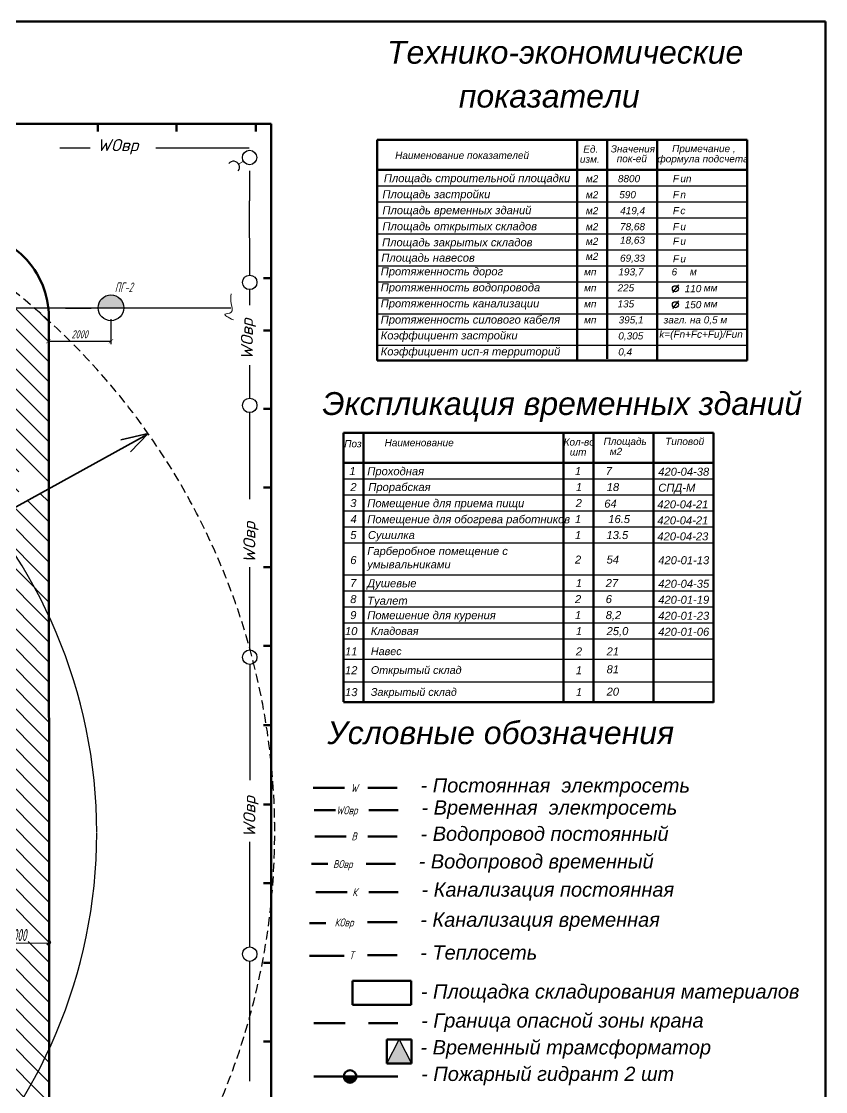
# Model space of a CAD drawing. Header units: millimetres. Extents: x -1464 to 2476, y -104 to 849.
# Drawn here: x -929.7 to -648.1, y 293.8 to 668.2 of the extents above; entities that cross this region are included whole.
import ezdxf

# ---------------------------------------------------------------- set-up
doc = ezdxf.new("R2010")
doc.units = ezdxf.units.MM
doc.linetypes.add('HIDDEN2', pattern=[4.762499999999999, 3.175, -1.5875])
for name, color, linetype, lineweight in [('0.25', 7, 'Continuous', 25), ('0.3', 7, 'Continuous', 30), ('0.35', 7, 'Continuous', 35), ('0.5', 7, 'Continuous', 50), ('0.7', 7, 'Continuous', 70), ('0.8', 7, 'Continuous', 80), ('035', 7, 'Continuous', 35), ('Линия 0.3', 7, 'Continuous', 30), ('Основная', 7, 'Continuous', 30), ('Размеры', 7, 'Continuous', 20), ('стены', 7, 'Continuous', 70), ('Текст', 7, 'Continuous', 0)]:
    doc.layers.add(name, color=color, linetype=linetype, lineweight=lineweight)
doc.layers.add('рамка', color=7, linetype='Continuous')
doc.layers.add('штриховка', color=7, linetype='Continuous')
doc.styles.add('2.8', font='txt.shx', dxfattribs={"width": 0.6, "oblique": 15, "height": 2.8})
doc.styles.add('3.0', font='', dxfattribs={"width": 0.7, "oblique": 10, "height": 3.5})
doc.styles.add('Arial', font='')
doc.styles.add('Gost 4mm-1', font='', dxfattribs={"oblique": 15, "height": 4})
doc.styles.add('мой', font='txt.shx', dxfattribs={"width": 0.6, "oblique": 15, "height": 3.5})
doc.styles.get('3.0').set_extended_font_data('GOST type A')
doc.styles.get('Arial').set_extended_font_data('Arial', italic=True)
doc.styles.get('Gost 4mm-1').set_extended_font_data('GOST type A')
doc.dimstyles.new('1   200', dxfattribs={"dimtxt": 2.8, "dimasz": 1.5, "dimexe": 1, "dimexo": 4, "dimgap": 1, "dimtad": 1, "dimdec": 0, "dimlfac": 200, "dimtxsty": '2.8', "dimblk": 'ARCHTICK', "dimcen": 3, "dimclrd": 256, "dimclre": 256, "dimclrt": 256, "dimadec": 0, "dimazin": 0, "dimtfac": 1, "dimtdec": 0, "dimtmove": 0, "dimatfit": 3, "dimfxl": 1, "dimlwd": 25, "dimlwe": -1, "dimarcsym": 0})

# ---------------------------------------------------------------- blocks, each defined once
blk = doc.blocks.new('_ArchTick')
at = {"layer": 'Размеры', "color": 0, "lineweight": 0, "const_width": 0.15}
blk.add_lwpolyline([(-0.5, -0.5), (0.5, 0.5)], dxfattribs=at)
blk = doc.blocks.new('*D132')
at = {"layer": '0.25', "transparency": 16777216}
for p, q in [((-920.2181865213439, 563.9304305432639), (-920.2181865213439, 555.3036072018298)), ((-898.2998701138222, 563.9777945409398), (-898.2998701138222, 555.3036072018298))]:
    blk.add_line(p, q, dxfattribs=at)
at = {"layer": '0.25', "lineweight": 25, "transparency": 16777216}
blk.add_line((-920.2181865213439, 556.3036072018298), (-898.2998701138222, 556.3036072018298), dxfattribs=at)
at = {"layer": 'Defpoints', "color": 0, "lineweight": 13, "transparency": 16777216}
for p in [(-920.2181865213439, 567.9304305432639), (-898.2998701138222, 567.9777945409398), (-898.2998701138222, 556.3036072018298)]:
    blk.add_point(p, dxfattribs=at)
at = {"layer": '0.25', "lineweight": 25, "transparency": 16777216, "xscale": 1.5, "yscale": 1.5, "zscale": 1.5, "rotation": 180}
blk.add_blockref('_ArchTick', (-920.2181865213439, 556.3036072018298), dxfattribs=at)
at = {"layer": '0.25', "lineweight": 25, "transparency": 16777216, "xscale": 1.5, "yscale": 1.5, "zscale": 1.5}
blk.add_blockref('_ArchTick', (-898.2998701138222, 556.3036072018298), dxfattribs=at)
at = {"layer": '0.25', "lineweight": 13, "transparency": 16777216, "insert": (-909.259028317583, 558.7036072018298), "char_height": 2.8, "attachment_point": 5, "style": '2.8'}
blk.add_mtext('2000', dxfattribs=at)

msp = doc.modelspace()

# ---------------------------------------------------------------- hatches: boundary and pattern name
at = {"layer": '0.25', "lineweight": 13}
h = msp.add_hatch(dxfattribs=at)
h.set_pattern_fill('JIS_WOOD', color=256, scale=7, angle=90, style=0)
h.set_pattern_definition([(135, (0, 0), (-3.49999999412689, -3.49999999412689), [])])
edge = h.paths.add_edge_path()
edge.add_line((-930.5418832230195, 567.9304954814595), (-953.7832744024261, 567.9304954814595))
edge.add_arc((-971.0476336372647, 543.3959912025782), 30.00000000000001, 0, 54.86684137807322, ccw=False)
edge.add_line((-941.0476336372647, 543.3959912025782), (-941.0476336372649, 527.1523790686562))
edge.add_arc((-1083.186183119337, 384.1866742610557), 201.6000000000036, 40.78516742786161, 45.166228232205185, ccw=False)
edge.add_line((-930.5418832230196, 515.8767563066089), (-930.5418832230195, 567.9304954814595))
edge = h.paths.add_edge_path()
edge.add_arc((-1083.174995358217, 384.3412301946431), 242.2009439293856, 47.65678898775207, 49.28854261272961)
edge.add_line((-925.1994310714188, 567.9304954814595), (-930.5418832230195, 567.9304954814595))
edge.add_line((-930.5418832230195, 567.9304954814595), (-930.5418832230197, 515.8767563066094))
edge.add_arc((-1083.186183119341, 384.1866742610553), 201.6000000000074, 36.50637927231122, 40.78516742786098, ccw=False)
edge.add_line((-921.1419924180145, 504.1209907011593), (-920.0360090377181, 504.7298373046217))
edge.add_line((-920.0360090377181, 504.7298373046217), (-920.0356733614519, 563.3575949737358))
edge = h.paths.add_edge_path()
edge.add_arc((-1083.186183119333, 384.1866742610579), 201.5999999999992, 40.78516742786181, 45.16622823220539)
edge.add_line((-941.0476336372647, 527.1523790686558), (-941.0476336372648, 494.5464487033231))
edge.add_arc((-1083.257837072244, 384.2382048584408), 179.9768057866354, 37.40925174742961, 37.799673688304324, ccw=False)
edge.add_line((-940.2992843006563, 493.5748538404421), (-930.5418832230196, 498.9463274182344))
edge.add_line((-930.5418832230196, 498.9463274182344), (-930.5418832230196, 515.8767563066089))
edge = h.paths.add_edge_path()
edge.add_arc((-1083.186183119338, 384.1866742610606), 201.6000000000013, 35.97468691282895, 36.50637927231053)
edge.add_line((-921.1419924180145, 504.1209907011593), (-930.5418832230196, 498.9463274182344))
edge.add_line((-930.5418832230196, 498.9463274182344), (-930.5418832230196, 479.472064703989))
edge.add_arc((-1083.257837072242, 384.2382048584526), 179.9768057866264, 24.919131920499183, 31.947716469033708, ccw=False)
edge.add_line((-920.0362647434131, 460.069392028785), (-920.0360211628557, 502.6121134773633))
edge = h.paths.add_edge_path()
edge.add_line((-930.5418832230196, 498.9463274182344), (-940.2992843006564, 493.5748538404422))
edge.add_arc((-1083.257837072243, 384.2382048584511), 179.9768057866279, 31.947716469033878, 37.40925174742739, ccw=False)
edge.add_line((-930.5418832230196, 479.4720647039888), (-930.5418832230196, 498.9463274182344))
edge = h.paths.add_edge_path()
edge.add_arc((-1083.257837072242, 384.2382048584533), 179.9768057866257, 31.94771646903354, 37.40925174742698)
edge.add_line((-940.2992843006562, 493.5748538404421), (-941.0476336372647, 493.1628856681218))
edge.add_line((-941.0476336372647, 493.1628856681218), (-941.0476336372645, 428.3268022007363))
edge.add_line((-941.0476336372645, 428.3268022007363), (-930.5418832230196, 430.2195480873058))
edge.add_line((-930.5418832230196, 430.2195480873058), (-930.5418832230196, 479.4720647039888))
edge = h.paths.add_edge_path()
edge.add_arc((-1083.257837072241, 384.2382048584532), 179.9768057866256, 24.91913192049903, 31.94771646903364)
edge.add_line((-930.5418832230196, 479.472064703989), (-930.5418832230196, 430.2195480873058))
edge.add_line((-930.5418832230196, 430.2195480873058), (-920.0364248135287, 432.1122413654681))
edge.add_line((-920.0364248135287, 432.1122413654681), (-920.0362647434131, 460.0693920287849))
h.paths.add_polyline_path([(-930.5418832230196, 430.2195480873058), (-941.0476336372645, 428.3268022007363), (-941.0476336372644, 345.6934090183972), (-930.5418832230197, 345.6934090183972)])
h.paths.add_polyline_path([(-920.0364248135287, 432.1122413654681), (-930.5418832230196, 430.2195480873058), (-930.5418832230197, 345.6934090183972), (-920.075318844609, 345.6934090183972), (-920.0369194260014, 345.7253766637882)])
edge = h.paths.add_edge_path()
edge.add_line((-920.0369196090338, 345.6934090183972), (-930.5418832230197, 345.6934090183972))
edge.add_line((-930.5418832230197, 345.6934090183972), (-930.5418832230197, 296.9069436279795))
edge.add_arc((-1002.541883125628, 296.9031986743095), 72.00000000000206, -6.886347507409084, 0.0029801394425135186, ccw=False)
edge.add_arc((-1083.257837072243, 384.3321468351404), 179.9768057866274, 327.7411415037336, 335.0802123859817)
edge.add_line((-920.0371325670257, 308.4990917603378), (-920.0369196090338, 345.6934090183972))
edge = h.paths.add_edge_path()
edge.add_arc((-1083.257837072241, 384.3321468351408), 179.9768057866264, 327.7411415037334, 335.0802123859813, ccw=False)
edge.add_arc((-1002.541883125626, 296.903198674309), 72.00000000000016, 272.31383804763817, 353.11365249259137, ccw=False)
edge.add_arc((-1083.257837072241, 384.3321468351403), 179.9768057866258, 289.2390218209592, 297.68634903649604, ccw=False)
edge.add_line((-1023.953725388171, 214.4066544612173), (-992.0344178212878, 214.4056311304991))
edge.add_arc((-992.0378627934351, 286.4056310480836), 72, 270.0027414217313, 281.8989281951013)
edge.add_arc((-971.006902945889, 186.5973211340749), 29.99999999999955, 90.23770640021479, 101.89892819509532, ccw=False)
edge.add_arc((-971.0069029458849, 186.5973211340755), 29.99999999999893, 3.107737617667283, 90.23770640022258, ccw=False)
edge.add_line((-941.0510222045525, 188.2237309874048), (-919.9347562035688, 205.4168842799021))
edge.add_line((-919.9347562035688, 205.4168842799021), (-919.944802362325, 241.1782148772396))
edge.add_line((-919.944802362325, 241.1782148772396), (-920.0373772755368, 265.759366803095))
edge.add_line((-920.0373772755368, 265.759366803095), (-920.0371325670257, 308.4990917603377))
edge = h.paths.add_edge_path(flags=17)
edge.add_arc((-1083.257837072241, 384.3321468351407), 179.9768057866264, 297.68634903649615, 327.7411415037333, ccw=False)
edge.add_arc((-1002.541883125626, 296.9031986743089), 71.9999999999999, 272.3138380476384, 353.1136524925911)
edge = h.paths.add_edge_path()
edge.add_arc((-1002.541883125627, 296.9031986743083), 71.99999999999945, 270.00076098040836, 272.31383804763846, ccw=False)
edge.add_line((-1002.540926849442, 224.9031986806593), (-1199.940502559403, 224.906596917724))
edge.add_arc((-1116.283022540331, 384.2877310681735), 180.0025552213773, 242.3054916884068, 250.6900110474353)
edge.add_line((-1175.806074907601, 214.4115228366846), (-1023.953725388171, 214.4066544612173))
edge.add_arc((-1083.257837072242, 384.3321468351426), 179.9768057866283, 289.2390218209594, 297.686349036496)
edge = h.paths.add_edge_path()
edge.add_arc((-1195.354066791047, 307.4124460227008), 71.99999999999955, 233.4995369041617, 242.7503823904077, ccw=False)
edge.add_line((-1238.181775234934, 249.535098213343), (-1248.9587718353, 239.2926607523817))
edge.add_line((-1248.9587718353, 239.2926607523817), (-1245.530155481377, 236.8223666873958))
edge.add_arc((-1205.858086784566, 296.9066987991495), 72.00000000000017, 236.5642902643385, 269.9992390079921)
edge.add_line((-1205.859043075326, 224.9066988054999), (-1199.940502559403, 224.9065969177239))
edge.add_arc((-1116.283022540331, 384.2877310681729), 180.0025552213768, 231.5067864018125, 242.3054916884068, ccw=False)
h.paths.add_polyline_path([(-939.8446439386424, 345.4086401310439), (-927.3846439386425, 345.4086401310439), (-926.2794094465664, 351.6767364123695), (-938.7394094465664, 351.6767364123695)])
edge = h.paths.add_edge_path()
edge.add_line((-1013.309538998614, 235.4124461051168), (-1164.181288596875, 235.4124461051167))
edge.add_line((-1164.181288596875, 235.4124461051167), (-1195.36440170311, 235.4124467644401))
edge.add_arc((-1195.354066791047, 307.4124460227018), 72.00000000000065, 242.7503823904073, 269.99177573826483, ccw=False)
edge.add_arc((-1116.283022540331, 384.2877310681724), 180.0025552213763, 231.5067864018122, 242.3054916884067)
edge.add_line((-1199.940502559403, 224.906596917724), (-1002.54092684918, 224.9031986806593))
edge.add_arc((-1002.541883125623, 296.9031986743704), 72.00000000006152, 270.000760980615, 272.3138380476337)
edge.add_arc((-1083.257837072242, 384.3321468351424), 179.9768057866283, 297.686349036496, 327.7411415037331)
edge.add_arc((-1002.541883125628, 296.9031986743074), 72.0000000000019, 353.1136524925927, 360.0029801391995)
edge.add_line((-930.5418832230198, 296.906943627672), (-930.5418832230197, 345.6934090183972))
edge.add_line((-930.5418832230197, 345.6934090183972), (-941.0476336372644, 345.6934090183972))
edge.add_line((-941.0476336372644, 345.6934090183972), (-941.0476336372644, 307.4186386593125))
edge.add_arc((-1013.047992175336, 307.4123298735703), 72.00035881446419, -90.20813176938879, 0.005020347161405425, ccw=False)
at = {"layer": '0.5', "lineweight": 30}
msp.add_hatch(color=5, dxfattribs=at).paths.add_polyline_path([(-893.8015574724207, 567.9777945409396, 1), (-902.7981827552237, 567.9777945409396)])
at = {"layer": 'стены', "linetype": 'Continuous', "lineweight": 70}
msp.add_hatch(color=7, dxfattribs=at).paths.add_polyline_path([(-816.7775790289654, 299.047337859489, 1), (-812.3889441709644, 299.047337859489)])
at = {"layer": 'штриховка', "linetype": 'Continuous', "lineweight": 30}
msp.add_hatch(color=7, dxfattribs=at).paths.add_polyline_path([(-797.404127079353, 312.0136629976684), (-801.7608445738986, 303.608060507485), (-793.0474095848069, 303.608060507485)])

# ---------------------------------------------------------------- linework, layer by layer
at = {"layer": '0.25', "color": 7, "linetype": 'Continuous', "lineweight": 30}
for p, q in [((-699.6332892532325, 576.0573860915101), (-701.7484859817062, 573.3408824146916)), ((-699.6332892532325, 570.4573860915102), (-701.7484859817062, 567.7408824146914))]:
    msp.add_line(p, q, dxfattribs=at)
at = {"layer": '0.25', "color": 5, "lineweight": 30}
msp.add_line((-1306.532696968366, 567.9300376230235), (-856.3717244885629, 567.9304954814595), dxfattribs=at)
at = {"layer": '0.25', "lineweight": 20}
msp.add_line((-941.3667059461173, 345.6934090183972), (-919.350357392146, 345.6934090183972), dxfattribs=at)
at = {"layer": '0.25', "lineweight": 35}
msp.add_line((-920.7359920447789, 345.1433963528884), (-919.3271260001884, 346.3162820826726), dxfattribs=at)
at = {"layer": '0.25', "color": 7, "linetype": 'Continuous', "lineweight": 30}
for centre in [(-700.6908876176324, 574.6486184096852), (-700.6908876176324, 569.0486184096851)]:
    msp.add_circle(centre, 1.059567820839584, dxfattribs=at)
at = {"layer": '0.25', "lineweight": 50}
msp.add_arc((-950.0356660984557, 564.6262042089284), 30, 359.9996719500438, 90.01637507376999, dxfattribs=at)
at = {"layer": '0.25', "color": 5, "lineweight": 13}
msp.add_spline([(-856.1932341156125, 572.8990440515665), (-856.1932341156125, 569.4159082940794), (-856.1932341156125, 566.4077464545455), (-858.3329724965006, 565.7744478972747), (-855.400734806034, 563.7162317911464)], degree=3, dxfattribs=at)
at = {"layer": '0.3', "linetype": 'HIDDEN2'}
msp.add_arc((-1083.174995358218, 384.3412301946441), 242.2009439293858, 269.997353389775, 60.49663262688887, dxfattribs=at)
at = {"layer": '0.3'}
for centre, start, end in [((-1083.257837072241, 384.2382048584518), 0.04463507501129444, 90.00740128491721), ((-1083.257837072241, 384.3321468351405), 269.9925987150828, 359.9553649249826)]:
    msp.add_arc(centre, 179.9768057866262, start, end, dxfattribs=at)
at = {"layer": '0.35', "lineweight": 35}
for p, q in [((-1115.965129640361, 396.8703687777736), (-885.6149811895814, 523.6786988032518)), ((-885.2878514612518, 524.0308798557746), (-894.8069285305713, 521.7836553496177)), ((-885.2878514612518, 524.0308798557746), (-891.4556294594547, 517.6361802584443))]:
    msp.add_line(p, q, dxfattribs=at)
at = {"layer": '0.5', "lineweight": 70}
for p, q in [((-842.2223623405624, 632.2991191909648), (-842.2223623405624, 605.4756042047259)), ((-842.2223623405624, 605.4756042047259), (-842.2097151530234, 140.94562867887))]:
    msp.add_line(p, q, dxfattribs=at)
at = {"layer": '0.5'}
msp.add_line((-842.2223623405624, 584.3967770824222), (-842.2223623405624, 552.4542049389834), dxfattribs=at)
at = {"layer": '0.5', "color": 5, "lineweight": 30}
msp.add_line((-914.2248432147796, 567.9119714266346), (-905.2282179319766, 567.9119714266346), dxfattribs=at)
at = {"layer": '0.5', "lineweight": 50}
msp.add_line((-919.9166386513984, 140.9237990635594), (-920.0356660989474, 564.6260324423729), dxfattribs=at)
at = {"layer": '0.5', "color": 1, "linetype": 'Continuous'}
for p, q in [((-827.4639690791028, 399.9825908632199), (-816.5748417884813, 399.9825908632199)), ((-808.3366035073766, 399.9825908632199), (-798.0363438343866, 399.9825908632199)), ((-827.1327482305915, 392.2286872657307), (-819.648811948158, 392.2286872657307)), ((-808.0053826588653, 392.2286872657307), (-797.7051229858753, 392.2286872657307))]:
    msp.add_line(p, q, dxfattribs=at)
at = {"layer": '0.5', "color": 5, "linetype": 'Continuous'}
for p, q in [((-826.8751014611455, 383.0550551461851), (-815.9859741705241, 383.0550551461851)), ((-808.3366035073766, 383.0550551461851), (-798.0363438343866, 383.0550551461851)), ((-828.1264048045232, 373.3986746504201), (-822.4228575746258, 373.3986746504201)), ((-808.999039232797, 373.3986746504201), (-798.698779559807, 373.3986746504201))]:
    msp.add_line(p, q, dxfattribs=at)
at = {"layer": '0.5', "color": 2, "linetype": 'Continuous'}
for p, q in [((-826.5438865842364, 363.5261513586271), (-815.6547592936149, 363.5261513586271)), ((-808.0053886304675, 363.5261513586271), (-797.7051289574774, 363.5261513586271)), ((-828.8218136648347, 352.7386299682937), (-823.1182664349374, 352.7386299682937)), ((-808.4372528020083, 352.9973448541265), (-798.1369931290183, 352.9973448541265))]:
    msp.add_line(p, q, dxfattribs=at)
at = {"layer": '0.5', "color": 27, "linetype": 'Continuous', "true_color": 0x834a26}
for p, q in [((-828.8218136648347, 341.2464933007683), (-816.6740315298375, 341.2464933007683)), ((-808.4372528020083, 341.5052081866012), (-798.1369931290183, 341.5052081866012))]:
    msp.add_line(p, q, dxfattribs=at)
at = {"layer": '0.5', "color": 7, "linetype": 'Continuous'}
for p, q in [((-813.7256247501871, 324.0921312301073), (-813.7256247501871, 332.4977337202906)), ((-813.7256247501871, 332.4977337202906), (-793.1599970348732, 332.4977337202906)), ((-793.1599970348732, 332.4977337202906), (-793.1599970348732, 324.0921312301073)), ((-793.1599970348732, 324.0921312301073), (-813.7256247501871, 324.0921312301073)), ((-827.2567168569803, 299.047337859489), (-808.1293512852542, 299.047337859489)), ((-808.1293512852542, 299.047337859489), (-797.8290916122642, 299.047337859489))]:
    msp.add_line(p, q, dxfattribs=at)
at = {"layer": '0.5', "color": 5, "lineweight": 30}
msp.add_circle((-898.2998701138222, 567.9777945409398), 4.498312641401571, dxfattribs=at)
at = {"layer": '0.7'}
for p, q in [((-648.0905376363988, 668.1858579999614), (-1463.730537636399, 668.1858579999614)), ((-648.0905376363987, 84.15585799996148), (-648.0905376363988, 668.1858579999614)), ((-920.0353867365753, 632.299119190965), (-842.2223623405624, 632.2991191909648))]:
    msp.add_line(p, q, dxfattribs=at)
at = {"layer": 'Линия 0.3', "color": 1}
msp.add_arc((-855.3913030695112, 617.1567078397843), 2.106451377885632, 322.5686608402788, 142.5686608402951, dxfattribs=at)
at = {"layer": 'Основная', "color": 1, "linetype": 'Continuous', "lineweight": 30}
for p, q in [((-916.1821069450506, 623.9130607320417), (-905.5335489530846, 623.9130607320417)), ((-882.543264242717, 623.9130607320417), (-849.863018729324, 623.9130607320405)), ((-849.7169800015254, 568.8460199238898), (-849.7169800015254, 574.3362438004776)), ((-849.7197506590896, 536.3796834880554), (-849.71975065909, 547.9445984672111)), ((-849.7197506590908, 500.9840099799697), (-849.7197506590908, 531.3242001811313)), ((-849.7197506590896, 448.2677938102822), (-849.7197506590908, 477.186505921715)), ((-849.7197506590896, 443.2123105033567), (-849.7197506590896, 402.7666262682858)), ((-849.7197506590896, 344.3796834880569), (-849.7197506590896, 381.186505921715)), ((-849.7197506590896, 297.3524319939252), (-849.7197506590896, 339.3242001811315))]:
    msp.add_line(p, q, dxfattribs=at)
at = {"layer": 'Основная', "color": 1}
for p in [(-849.7738291060656, 615.9046411450415), (-849.7169800015254, 579.3917271074031)]:
    msp.add_line(p, (-849.7738299437775, 605.3495542439139), dxfattribs=at)
at = {"layer": 'Основная', "color": 7, "lineweight": 30}
for p, q in [((-805.1011944413456, 610.6345012090353), (-759.6011944413456, 610.6345012090353)), ((-759.6011944413456, 610.6345012090353), (-675.6011944413456, 610.6345012090353)), ((-805.1011944413456, 605.0345012090354), (-759.6011944413456, 605.0345012090354)), ((-759.6011944413456, 605.0345012090354), (-675.6011944413456, 605.0345012090354)), ((-805.1011944413456, 599.4345012090353), (-759.6011944413456, 599.4345012090353)), ((-759.6011944413456, 599.4345012090353), (-675.6011944413456, 599.4345012090353)), ((-805.1011944413456, 593.8345012090354), (-759.6011944413456, 593.8345012090354)), ((-759.6011944413456, 593.8345012090354), (-675.6011944413456, 593.8345012090354)), ((-805.1011944413456, 588.2345012090352), (-759.6011944413456, 588.2345012090352)), ((-759.6011944413456, 588.2345012090352), (-675.6011944413456, 588.2345012090352)), ((-805.1011944413456, 582.6345012090353), (-759.6011944413456, 582.6345012090353)), ((-759.6011944413456, 582.6345012090353), (-675.6011944413456, 582.6345012090353)), ((-805.1011944413456, 577.0345012090354), (-759.6011944413456, 577.0345012090354)), ((-759.6011944413456, 577.0345012090354), (-675.6011944413456, 577.0345012090354)), ((-805.1011944413456, 571.4345012090353), (-759.6011944413456, 571.4345012090353)), ((-759.6011944413456, 571.4345012090353), (-675.6011944413456, 571.4345012090353)), ((-805.1011944413456, 565.8345012090354), (-759.6011944413456, 565.8345012090354)), ((-759.6011944413456, 565.8345012090354), (-675.6011944413456, 565.8345012090354)), ((-805.1011944413456, 560.5186110625141), (-759.6011944413456, 560.5186110625141)), ((-759.6011944413456, 560.5186110625141), (-675.6011944413456, 560.5186110625141)), ((-805.1011944413456, 554.9398372784949), (-759.6011944413456, 554.9398372784949)), ((-759.6011944413456, 554.9398372784949), (-675.6011944413456, 554.9398372784949)), ((-816.8658055408575, 508.1785211068915), (-771.3658055408575, 508.1785211068915)), ((-771.3658055408575, 508.1785211068915), (-687.3658055408575, 508.1785211068915)), ((-816.8658055408575, 502.5785211068916), (-771.3658055408575, 502.5785211068916)), ((-771.3658055408575, 502.5785211068916), (-687.3658055408575, 502.5785211068916)), ((-816.8658055408575, 496.9785211068915), (-771.3658055408575, 496.9785211068915)), ((-771.3658055408575, 496.9785211068915), (-687.3658055408575, 496.9785211068915)), ((-816.8658055408575, 491.3785211068916), (-771.3658055408575, 491.3785211068916)), ((-771.3658055408575, 491.3785211068916), (-687.3658055408575, 491.3785211068916)), ((-816.8658055408575, 485.7785211068914), (-771.3658055408575, 485.7785211068914)), ((-771.3658055408575, 485.7785211068914), (-687.3658055408575, 485.7785211068914)), ((-816.8658055408575, 474.5785211068916), (-771.3658055408575, 474.5785211068916)), ((-771.3658055408575, 474.5785211068916), (-687.3658055408575, 474.5785211068916)), ((-816.8658055408575, 468.9785211068917), (-771.3658055408575, 468.9785211068917)), ((-771.3658055408575, 468.9785211068917), (-687.3658055408575, 468.9785211068917)), ((-816.8658055408575, 463.3785211068916), (-771.3658055408575, 463.3785211068916)), ((-771.3658055408575, 463.3785211068916), (-687.3658055408575, 463.3785211068916)), ((-816.8658055408575, 457.7785211068917), (-771.3658055408575, 457.7785211068917)), ((-771.3658055408575, 457.7785211068917), (-687.3658055408575, 457.7785211068917)), ((-816.8658055408575, 452.1785211068915), (-771.3658055408575, 452.1785211068915)), ((-771.3658055408575, 452.1785211068915), (-687.3658055408575, 452.1785211068915)), ((-816.8658055408575, 445.0835576029132), (-771.3658055408575, 445.0835576029132)), ((-771.3658055408575, 445.0835576029132), (-687.3658055408575, 445.0835576029132)), ((-816.8658055408575, 437.1001654448198), (-771.3658055408575, 437.1001654448198)), ((-771.3658055408575, 437.1001654448198), (-687.3658055408575, 437.1001654448198))]:
    msp.add_line(p, q, dxfattribs=at)
at = {"layer": 'Основная', "color": 7, "linetype": 'Continuous', "lineweight": 30}
for p, q in [((-801.7608445738988, 303.608060507485), (-797.404127079353, 312.0136629976684)), ((-797.404127079353, 312.0136629976684), (-793.0474095848069, 303.608060507485))]:
    msp.add_line(p, q, dxfattribs=at)
for centre in [(-849.7738291060656, 620.5642652916081), (-849.7169800015254, 576.8639854539404), (-849.7197506590896, 533.8519418345927), (-849.7197506590896, 445.7400521568194), (-849.7197506590896, 341.8519418345942)]:
    msp.add_circle(centre, 2.527741653462758, dxfattribs=at)
at = {"layer": 'Размеры', "color": 1}
msp.add_line((-851.8047574107613, 619.2393155593963), (-853.7389946473777, 618.2375848345882), dxfattribs=at)
at = {"layer": 'стены', "color": 7, "linetype": 'Continuous', "lineweight": 70}
for p, q in [((-941.0473629477515, 632.2991191909655), (-920.0353894424826, 632.2991191909655)), ((-902.8887908257348, 629.640917494228), (-902.8887908257348, 632.299119190965)), ((-902.8887908257348, 629.6409174942269), (-902.8887908257348, 632.2991191909639)), ((-875.3707130209498, 629.6409174942271), (-875.3707130209498, 632.2991191909641)), ((-847.5776067886355, 629.6409174942271), (-847.5776067886355, 632.2991191909641)), ((-805.1011944413456, 626.7345012090352), (-805.1011944413456, 549.6023595276927)), ((-735.1011944413456, 626.7345012090352), (-735.1011944413456, 549.7073186345488)), ((-724.6011944413456, 626.7345012090352), (-724.6011944413456, 550.0704216474037)), ((-707.1011944413456, 626.7345012090354), (-707.1011944413456, 549.9315468994914)), ((-675.6011944413456, 626.7345012090352), (-675.6011944413456, 549.6023595276927)), ((-844.8805640373015, 578.3377904245992), (-842.2223623405645, 578.3377904245992)), ((-844.8833346948661, 560.0976723241495), (-842.2251329981291, 560.0976723241495)), ((-844.8833346948663, 532.5795945193645), (-842.2251329981294, 532.5795945193645)), ((-844.8833346948663, 532.5795945193645), (-842.2251329981294, 532.5795945193645)), ((-816.8658055408575, 524.2785211068915), (-816.8658055408575, 430.136936961109)), ((-809.8658055408575, 524.2785211068915), (-809.8658055408575, 430.136936961109)), ((-739.8658055408575, 524.2785211068915), (-739.8658055408575, 430.0469183770899)), ((-729.3658055408575, 524.2785211068915), (-729.3658055408573, 430.0469183770899)), ((-708.3658055408575, 524.2785211068915), (-708.3658055408575, 430.0384410927092)), ((-687.3658055408575, 524.2785211068915), (-687.3658055408575, 429.8434824744597)), ((-844.8833346948661, 505.0615167145796), (-842.2251329981291, 505.0615167145796)), ((-844.8833346948661, 477.2684104822653), (-842.2251329981291, 477.2684104822653)), ((-844.8833346948672, 477.2684104822653), (-842.2251329981302, 477.2684104822653)), ((-844.8833346948669, 449.7503326774802), (-842.22513299813, 449.7503326774802)), ((-844.8833346948669, 421.957226445166), (-842.22513299813, 421.957226445166)), ((-844.8833346948669, 421.957226445166), (-842.22513299813, 421.957226445166)), ((-844.8833346948669, 394.1641202128519), (-842.22513299813, 394.1641202128519)), ((-844.8833346948672, 366.6460424080667), (-842.2251329981302, 366.6460424080667)), ((-844.8833346948661, 366.6460424080667), (-842.2251329981291, 366.6460424080667)), ((-844.8833346948661, 338.8529361757525), (-842.2251329981291, 338.8529361757525)), ((-844.8833346948663, 311.3348583709674), (-842.2251329981294, 311.3348583709674)), ((-844.8833346948663, 311.3348583709674), (-842.2251329981294, 311.3348583709674))]:
    msp.add_line(p, q, dxfattribs=at)
at = {"layer": 'стены', "color": 7, "lineweight": 70}
for p, q in [((-805.1011944413456, 626.7345012090352), (-759.6011944413456, 626.7345012090352)), ((-759.6011944413456, 626.7345012090352), (-675.6011944413456, 626.7345012090352)), ((-805.1011944413456, 616.2345012090352), (-759.6011944413456, 616.2345012090352)), ((-759.6011944413456, 616.2345012090352), (-675.6011944413456, 616.2345012090352)), ((-805.1011944413456, 549.6023595276927), (-759.6011944413456, 549.6023595276927)), ((-759.6011944413456, 549.6023595276927), (-675.6011944413456, 549.6023595276927)), ((-816.8658055408575, 524.2785211068915), (-771.3658055408575, 524.2785211068915)), ((-771.3658055408575, 524.2785211068915), (-687.3658055408575, 524.2785211068915)), ((-816.8658055408575, 513.7785211068915), (-771.3658055408575, 513.7785211068915)), ((-771.3658055408575, 513.7785211068915), (-687.3658055408575, 513.7785211068915)), ((-816.8658055408575, 430.0398454266053), (-771.3658055408575, 430.0398454266053)), ((-771.3658055408575, 430.0398454266053), (-687.3658055408575, 430.0398454266053))]:
    msp.add_line(p, q, dxfattribs=at)
at = {"layer": 'стены', "color": 7, "linetype": 'Continuous', "lineweight": 53}
for p, q in [((-827.2397031367698, 317.7413596911088), (-816.3505758461481, 317.7413596911088)), ((-808.1123375650434, 317.7413596911088), (-797.8120778920536, 317.7413596911088))]:
    msp.add_line(p, q, dxfattribs=at)
at = {"layer": 'стены', "color": 7, "linetype": 'Continuous', "lineweight": 50}
for p, q in [((-801.7608445738988, 312.0136629976684), (-801.7608445738988, 303.608060507485)), ((-793.0474095848069, 312.0136629976684), (-801.7608445738988, 312.0136629976684)), ((-793.0474095848069, 303.608060507485), (-793.0474095848069, 312.0136629976684)), ((-801.7608445738988, 303.608060507485), (-793.0474095848069, 303.608060507485))]:
    msp.add_line(p, q, dxfattribs=at)
at = {"layer": 'стены', "color": 7, "linetype": 'Continuous', "lineweight": 70}
msp.add_circle((-814.583261599965, 299.047337859489), 2.194317429000511, dxfattribs=at)

# ---------------------------------------------------------------- texts
at = {"layer": '0.25', "color": 7, "style": 'мой', "oblique": 15}
for p in [(-847.7435887243058, 478.6785002535669), (-847.7435887243058, 382.6785002535668)]:
    msp.add_text('WОвр', height=4.2, rotation=90, dxfattribs=at).set_placement(p)
at = {"layer": '0.3', "color": 7, "style": 'Arial'}
for s, height, p in [('Наименование показателей', 2.5, (-798.7925737990893, 620.0627522416582)), (' Ед.', 2.5, (-733.9146240797631, 622.2449315309243)), ('Значения', 2.5, (-723.2986316824279, 622.3385433918256)), ('пок-ей', 2.5, (-721.2104098952243, 618.9134535475923)), ('Примечание ,', 2.5, (-701.8346836643459, 622.449265280198)), ('изм.', 2.5, (-734.108007435834, 618.7449315309243)), ('формула подсчета', 2.5, (-706.9780817636813, 618.8544278036759)), ('Площадь строительной площадки', 2.8, (-802.7494403936614, 611.9337833398904)), ('м2', 2.5, (-732.0253144815895, 611.9223235854565)), ('8800', 2.5, (-720.8167157558971, 611.9223235854565)), ('F', 2.5, (-701.5684344314725, 611.9337833398904)), ('un', 2.5, (-698.9341073741457, 611.9337833398904)), ('Площадь застройки', 2.8, (-803.2457435364549, 606.3337833398903)), ('м2', 2.5, (-732.0253144815895, 606.3223235854566)), ('590', 2.5, (-720.3185618274076, 606.3223235854566)), ('F', 2.5, (-701.5684344314725, 606.3337833398903)), ('n', 2.5, (-698.9341073741457, 606.3337833398903)), ('Площадь временных зданий', 2.8, (-803.2457435364549, 600.7337833398904)), ('м2', 2.5, (-732.0253144815895, 600.7223235854567)), ('419,4', 2.5, (-720.0072384986217, 600.7223235854567)), ('F', 2.5, (-701.5684344314725, 600.7337833398904)), ('c', 2.5, (-698.9341073741457, 600.7337833398904)), ('Площадь открытых складов', 2.8, (-803.2457435364549, 595.1337833398904)), ('м2', 2.5, (-732.0253144815895, 595.1223235854566)), ('78,68', 2.5, (-720.077906984297, 595.1223235854566)), ('F', 2.5, (-701.5684344314725, 595.1337833398904)), ('u ', 2.5, (-698.9341073741457, 595.1337833398904)), ('Площадь закрытых складов', 2.8, (-803.3771509659782, 589.4895606288376)), ('м2', 2.5, (-732.0253144815895, 590.0031434905679)), ('18,63', 2.5, (-720.077906984297, 590.3969268643639)), ('F', 2.5, (-701.5684344314725, 590.0146032450018)), ('u ', 2.5, (-698.9341073741457, 590.0146032450018)), ('Площадь навесов', 2.8, (-803.6399572645578, 584.1078601669822)), ('м2', 2.5, (-732.0253144815895, 584.752704153311)), ('69,33', 2.5, (-720.077906984297, 584.0963985303172)), ('F', 2.5, (-701.5684344314725, 583.845336035554)), ('u ', 2.5, (-698.9341073741457, 583.845336035554)), ('Протяженность дорог', 2.8, (-803.864241467254, 579.3215616882967)), ('мп', 2.5, (-732.6438124123886, 579.3215616882967)), ('193,7', 2.5, (-720.6257364294208, 579.310101933863)), ('6', 2.5, (-702.0089485925262, 579.310101933863)), ('м', 2.5, (-695.5901039940281, 579.3894046266046)), ('Протяженность водопровода', 2.8, (-803.864241467254, 573.7215616882968)), ('мп', 2.5, (-732.6438124123886, 573.7215616882968)), ('225', 2.5, (-720.9370597582067, 573.7101019338629)), ('110', 2.5, (-697.4296610996132, 573.4459395446181)), ('мм', 2.5, (-690.7425138888505, 573.7101019338629)), ('Протяженность канализации', 2.8, (-803.864241467254, 568.1215616882967)), ('мп', 2.5, (-732.6438124123886, 568.1215616882967)), ('135', 2.5, (-720.9370597582067, 568.110101933863)), ('150', 2.5, (-697.4296610996132, 567.8459395446182)), ('мм', 2.5, (-690.7425138888505, 568.110101933863)), ('Протяженность силового кабеля', 2.8, (-803.864241467254, 562.4547131207662)), ('мп', 2.5, (-732.6438124123886, 562.5215616882967)), ('395,1', 2.5, (-720.5607978209625, 562.5101019338631)), ('загл. на 0,5 м', 2.5, (-704.7909478733816, 562.5101019338631)), ('Коэффициент застройки', 2.8, (-803.8661514263263, 556.9196517292246)), ('0,305', 2.5, (-720.6693079120628, 556.910101933863)), ('k=(Fn+Fc+Fu)/Fun', 2.5, (-706.2991032779862, 557.4774125021479)), ('Коэффициент исп-я территорий', 2.8, (-803.8661514263263, 551.3196517292245)), ('0,4', 2.5, (-720.6693079120628, 551.310101933863)), ('1', 2.8, (-814.8023328716474, 509.4663434833128)), ('Проходная', 2.8, (-808.5563848232366, 509.4109546702161)), ('1', 2.8, (-735.8466181140466, 509.4663434833128)), ('7', 2.8, (-725.0831729269194, 509.4663434833128)), ('420-04-38', 2.8, (-706.6736371068059, 509.2382890204717)), ('2', 2.8, (-814.4910095428615, 503.8663434833128)), ('Прорабская', 2.8, (-808.1917332924095, 503.8778032377469)), ('1', 2.8, (-735.5352947852607, 503.8663434833128)), ('18', 2.8, (-724.7217808211581, 503.8663434833128)), ('СПД-М', 2.8, (-706.6736371068059, 503.6382890204717)), ('3', 2.8, (-814.5363238848092, 498.2663434833129)), ('Помещение для приема пищи', 2.8, (-808.5563848232366, 498.210954670216)), ('2', 2.8, (-735.5806091272084, 498.2663434833129)), ('64', 2.8, (-725.5949763531569, 498.0693483274985)), ('420-04-21', 2.8, (-706.9918556136781, 497.8102377855782)), ('4', 2.8, (-814.4260709344032, 492.6778032377467)), ('Помещение для обогрева работников', 2.8, (-808.5563848232366, 492.6109546702161)), ('1', 2.8, (-735.8466181140466, 492.6663434833128)), ('16.5', 2.8, (-724.1804583060091, 492.6663434833128)), ('420-04-21', 2.8, (-706.9918556136781, 492.210237785578)), ('5', 2.8, (-814.5345810255037, 487.0778032377468)), ('Сушилка', 2.8, (-808.340559448066, 487.0778032377467)), ('1', 2.8, (-735.8466181140466, 487.0663434833129)), ('13.5', 2.8, (-724.8171639400812, 487.0663434833129)), ('420-04-23', 2.8, (-706.9918556136781, 486.6102377855779)), ('Гарберобное помещение с ', 2.8, (-808.5563848232366, 481.4758932786743)), ('6', 2.8, (-814.5193013529251, 478.3224031703148)), ('2', 2.8, (-735.8466181140466, 478.4920062034916)), ('54', 2.8, (-724.7718495981335, 478.4920062034916)), ('420-01-13', 2.8, (-706.6736371068059, 478.2639517406505)), ('умывальниками', 2.8, (-808.5563848232366, 476.8221545648638)), ('7', 2.8, (-814.561678028537, 470.2778032377468)), ('Душевые', 2.8, (-808.5544748641641, 470.2109546702162)), ('1', 2.8, (-735.5352947852607, 470.2663434833129)), ('27', 2.8, (-725.0831729269194, 470.2663434833129)), ('420-04-35', 2.8, (-706.6736371068059, 470.0382890204718)), ('8', 2.8, (-814.530761107359, 464.666343483313)), ('Туалет', 2.8, (-808.5621147004533, 464.1183631341062)), ('2', 2.8, (-735.8466181140466, 464.666343483313)), ('6', 2.8, (-725.0831729269194, 464.666343483313)), ('420-01-19', 2.8, (-706.6736371068059, 464.4382890204719)), ('9', 2.8, (-814.5345810255037, 459.0663434833129)), ('Помешение для курения', 2.8, (-808.5621147004533, 459.0290290247593)), ('1', 2.8, (-735.8466181140466, 459.0663434833129)), ('8,2', 2.8, (-725.0831729269194, 459.0663434833131)), ('420-01-23', 2.8, (-706.6736371068059, 458.8382890204718)), ('10', 2.8, (-816.362142749138, 453.4663434833128)), ('Кладовая', 2.7, (-807.3086969766832, 453.5579860600536)), ('1', 2.8, (-735.5352947852607, 453.4663434833128)), ('25,0', 2.8, (-724.7718495981335, 453.466343483313)), ('420-01-06', 2.8, (-706.6736371068062, 453.2382890204717)), ('11', 2.8, (-816.362142749138, 446.3713799793344)), ('Навес', 2.7, (-807.3086969766832, 446.4630225560753)), ('2', 2.8, (-735.5352947852607, 446.3713799793344)), ('21', 2.8, (-724.7718495981335, 446.3713799793347)), ('12', 2.8, (-816.362142749138, 439.7968212367868)), ('Открытый склад', 2.7, (-807.3086969766832, 439.8884638135276)), ('1', 2.8, (-735.5352947852607, 439.7968212367868)), ('81', 2.8, (-724.7718495981335, 440.1098941610741)), ('13', 2.8, (-816.362142749138, 432.1265041054816)), ('Закрытый склад', 2.7, (-807.3086969766832, 432.2181466822224)), ('1', 2.8, (-735.5352947852607, 432.1265041054816)), ('20', 2.8, (-724.7718495981335, 432.2830395163748))]:
    msp.add_text(s, height=height, dxfattribs=at).set_placement(p)
at = {"layer": '0.8', "style": 'Arial'}
msp.add_text('Условные обозначения ', height=8, dxfattribs=at).set_placement((-822.5235513418472, 415.3139761945899))
at = {"layer": '035', "color": 0, "lineweight": -2, "attachment_point": 3}
for s, insert, char_height, width, style in [('ПГ-2', (-890.6835609904344, 576.8330036799773), 3.359999999999999, 13.53233234456179, '2.8'), ('6000', (-927.7928016176834, 350.6426882717067), 4.199999999999999, 8.153477581139624, '3.0')]:
    msp.add_mtext(s, dxfattribs=dict(at, insert=insert, char_height=char_height, width=width, style=style))
at = {"layer": 'рамка', "color": 7, "style": 'мой', "oblique": 15}
msp.add_text('WОвр', height=4.2, dxfattribs=at).set_placement((-903.1321396408342, 622.8072556865252))
msp.add_text('WОвр', height=4.2, rotation=90, dxfattribs=at).set_placement((-848.6111749560088, 549.7809445838996))
at = {"layer": 'рамка', "color": 7, "style": 'Arial'}
for s, p in [('Поз', (-816.6198113933553, 519.1816261186834)), ('Наименование', (-802.4824011996036, 519.5418912395241)), ('Кол-во ', (-739.8143935809758, 519.7875189594763)), ('Площадь ', (-725.8349001976078, 519.9932851780543)), ('Типовой', (-704.2388945576176, 519.9932851780543)), ('  шт', (-739.583766022995, 516.2875189594763)), ('  м2', (-725.605705108931, 516.484690362229))]:
    msp.add_text(s, height=2.5, dxfattribs=at).set_placement(p)
at = {"layer": 'рамка', "color": 1, "style": 'Gost 4mm-1', "oblique": 15}
for s, p in [('W', (-814.3458985699592, 398.5686547951255)), ('WОвр', (-819.4247758707495, 390.7650922617565))]:
    msp.add_text(s, height=2.8, dxfattribs=at).set_placement(p)
at = {"layer": 'рамка', "color": 5, "style": 'Gost 4mm-1', "oblique": 15}
for s, p in [('В', (-814.1237905355961, 381.6411190780909)), ('ВОвр', (-820.5606739396978, 371.9350796464459))]:
    msp.add_text(s, height=2.8, dxfattribs=at).set_placement(p)
at = {"layer": 'рамка', "color": 2, "style": 'Gost 4mm-1', "oblique": 15}
for s, p in [('К', (-813.8135852084822, 362.1103053314607)), ('КОвр', (-820.0198970587046, 351.5337498501523))]:
    msp.add_text(s, height=2.8, dxfattribs=at).set_placement(p)
at = {"layer": 'рамка', "color": 27, "true_color": 0x834a26, "style": 'Gost 4mm-1', "oblique": 15}
msp.add_text('Т', height=2.8, dxfattribs=at).set_placement((-814.883318155451, 340.041613182627))
at = {"layer": 'Текст', "color": 7, "linetype": 'Continuous', "lineweight": 70, "style": 'Arial'}
for s, p in [('Технико-экономические ', (-801.6314563605667, 653.3833596607144)), ('показатели', (-776.490795357535, 638.0478655064906)), ('Экспликация временных зданий', (-824.2582642075906, 530.4791534617782))]:
    msp.add_text(s, height=8, dxfattribs=at).set_placement(p)
at = {"layer": 'Текст', "color": 7, "lineweight": 35, "style": 'Arial'}
for s, p in [('  - Постоянная  электросеть', (-793.7916065885056, 398.3997688757472)), ('  - Временная  электросеть', (-793.4603857399943, 390.645865278258)), ('  - Водопровод постоянный', (-793.7916065885056, 381.4722331587124)), ('  - Водопровод временный', (-794.454042313926, 371.8158526629474)), ('  - Канализация постоянная', (-793.4603917115965, 361.9433293711544)), ('  - Канализация временная', (-793.8922558831373, 351.4145228666538)), ('  - Теплосеть', (-793.8922558831373, 339.9223861991285)), ('  - Площадка складирования материалов', (-793.681903117578, 326.2919974812564)), ('  - Граница опасной зоны крана', (-793.5673406461726, 316.158537703636)), ('  - Временный трамсформатор', (-793.831791078148, 306.7517742601646)), ('  - Пожарный гидрант 2 шт', (-793.5843543663832, 297.4645158720163))]:
    msp.add_text(s, height=5, dxfattribs=at).set_placement(p)

# ---------------------------------------------------------------- dimensions: what is measured, and where the dimension line sits
at = {"layer": '0.25', "lineweight": 13}
dim = msp.add_linear_dim(base=(-898.2998701138222, 556.3036072018298), p1=(-920.2181865213439, 567.9304305432639), p2=(-898.2998701138222, 567.9777945409398), text='2000', dimstyle='1   200', dxfattribs=at)
dim.commit()
dim.dimension.update_dxf_attribs({"geometry": '*D132', "text_midpoint": (-909.259028317583, 558.7036072018298)})

doc.saveas('drawing.dxf')
